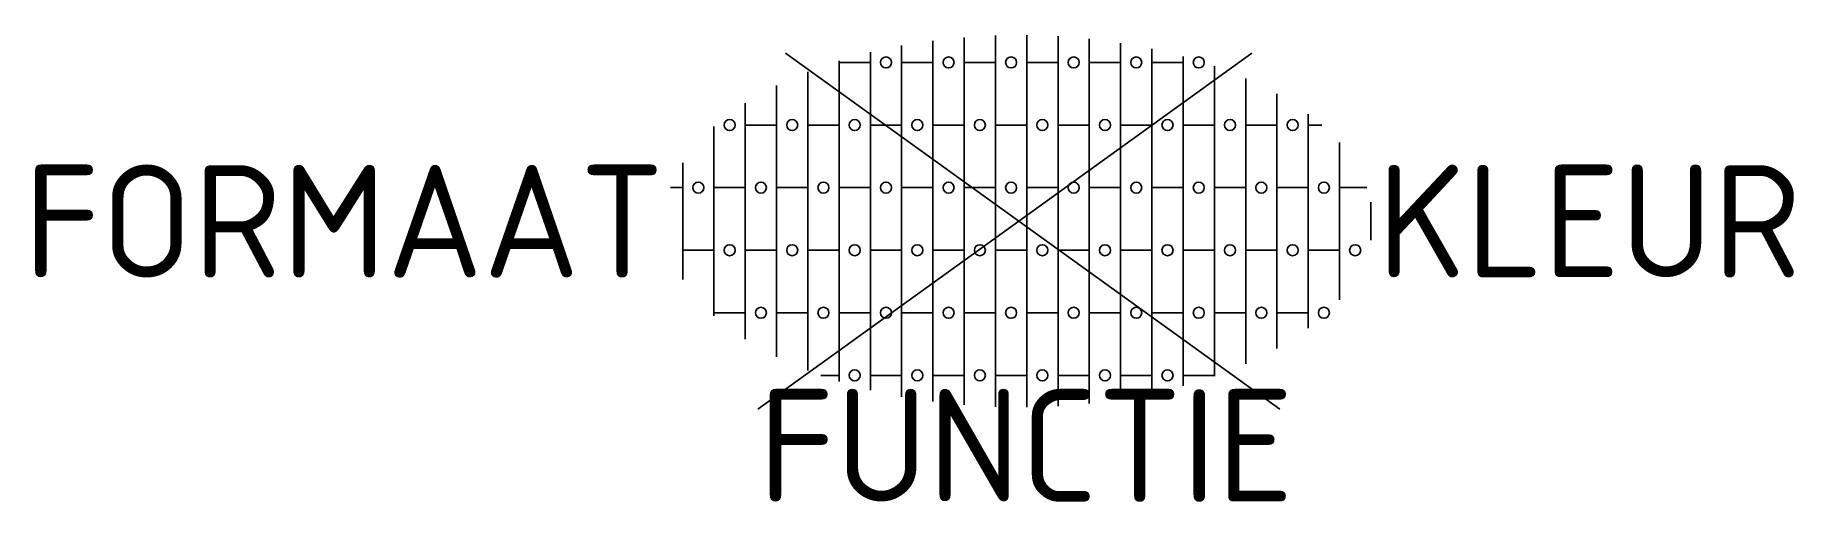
# Model space of a CAD drawing. Extents: x -15.7 to 12.4, y -4.5 to 3.
import ezdxf
from ezdxf.enums import TextEntityAlignment as Align

# ---------------------------------------------------------------- set-up
doc = ezdxf.new("R2010")
doc.units = 0
doc.styles.add('NLCS-ISO', font='NLCS-ISO.ttf')

msp = doc.modelspace()

# ---------------------------------------------------------------- linework, layer by layer
at = {"ltscale": 0.1}
for p, q in [((-1.372, -2.884), (-1.372, 2.884)), ((-0.872, -2.937), (-0.872, 2.937)), ((-0.372, -2.966), (-0.372, 2.966)), ((0.128, -2.972), (0.128, 2.972)), ((0.628, -2.954), (0.628, 2.954)), ((1.128, -2.913), (1.128, 2.913)), ((1.628, -2.847), (1.628, 2.847)), ((0, 0), (-3.728, 2.684)), ((-2.872, -2.562), (-2.872, 2.562)), ((-2.872, 2.536), (-2.372, 2.536)), ((-2.372, -2.699), (-2.372, 2.699)), ((-1.872, -2.806), (-1.872, 2.806)), ((-1.872, 2.536), (-1.372, 2.536)), ((-0.872, 2.536), (-0.372, 2.536)), ((0, 0), (3.728, 2.684)), ((0.128, 2.536), (0.628, 2.536)), ((1.128, 2.536), (1.628, 2.536)), ((2.128, -2.755), (2.128, 2.755)), ((2.128, 2.536), (2.628, 2.536)), ((2.628, -2.633), (2.628, 2.633)), ((-3.372, -2.387), (-3.372, 2.387)), ((3.128, -2.477), (3.128, 2.477)), ((3.628, -2.281), (3.628, 2.281)), ((-3.872, -2.168), (-3.872, 2.168)), ((4.128, -2.033), (4.128, 2.033)), ((-4.372, -1.887), (-4.372, 1.887)), ((4.628, -1.71), (4.628, 1.71)), ((-4.872, -1.512), (-4.872, 1.512)), ((-4.372, 1.536), (-3.872, 1.536)), ((-3.372, 1.536), (-2.872, 1.536)), ((-2.372, 1.536), (-1.872, 1.536)), ((-1.372, 1.536), (-0.872, 1.536)), ((-0.372, 1.536), (0.128, 1.536)), ((0.628, 1.536), (1.128, 1.536)), ((1.628, 1.536), (2.128, 1.536)), ((2.628, 1.536), (3.128, 1.536)), ((3.628, 1.536), (4.128, 1.536)), ((4.628, 1.536), (4.845, 1.536)), ((5.128, -1.256), (5.128, 1.256)), ((-5.372, -0.934), (-5.372, 0.934)), ((-5.566, 0.536), (-5.372, 0.536)), ((-4.872, 0.536), (-4.372, 0.536)), ((-3.872, 0.536), (-3.372, 0.536)), ((-2.872, 0.536), (-2.372, 0.536)), ((-1.872, 0.536), (-1.372, 0.536)), ((-0.872, 0.536), (-0.372, 0.536)), ((0.128, 0.536), (0.628, 0.536)), ((1.128, 0.536), (1.628, 0.536)), ((2.128, 0.536), (2.628, 0.536)), ((3.128, 0.536), (3.628, 0.536)), ((4.128, 0.536), (4.628, 0.536)), ((5.128, 0.536), (5.566, 0.536)), ((5.628, -0.305), (5.628, 0.305)), ((0, 0), (-4.172, -3.003)), ((0, 0), (4.172, -3.003)), ((-5.372, -0.464), (-4.872, -0.464)), ((-4.372, -0.464), (-3.872, -0.464)), ((-3.372, -0.464), (-2.872, -0.464)), ((-2.372, -0.464), (-1.872, -0.464)), ((-1.372, -0.464), (-0.872, -0.464)), ((-0.372, -0.464), (0.128, -0.464)), ((0.628, -0.464), (1.128, -0.464)), ((1.628, -0.464), (2.128, -0.464)), ((2.628, -0.464), (3.128, -0.464)), ((3.628, -0.464), (4.128, -0.464)), ((4.628, -0.464), (5.128, -0.464)), ((-4.872, -1.464), (-4.372, -1.464)), ((-3.872, -1.464), (-3.372, -1.464)), ((-2.872, -1.464), (-2.372, -1.464)), ((-1.872, -1.464), (-1.372, -1.464)), ((-0.872, -1.464), (-0.372, -1.464)), ((0.128, -1.464), (0.628, -1.464)), ((1.128, -1.464), (1.628, -1.464)), ((2.128, -1.464), (2.628, -1.464)), ((3.128, -1.464), (3.628, -1.464)), ((4.128, -1.464), (4.628, -1.464)), ((-3.164, -2.464), (-2.872, -2.464)), ((-2.372, -2.464), (-1.872, -2.464)), ((-1.372, -2.464), (-0.872, -2.464)), ((-0.372, -2.464), (0.128, -2.464)), ((0.628, -2.464), (1.128, -2.464)), ((1.628, -2.464), (2.128, -2.464)), ((2.628, -2.464), (3.128, -2.464))]:
    msp.add_line(p, q, dxfattribs=at)
for centre in [(-2.122, 2.536), (-1.122, 2.536), (-0.122, 2.536), (0.878, 2.536), (1.878, 2.536), (2.878, 2.536), (-4.622, 1.536), (-3.622, 1.536), (-2.622, 1.536), (-1.622, 1.536), (-0.622, 1.536), (0.378, 1.536), (1.378, 1.536), (2.378, 1.536), (3.378, 1.536), (4.378, 1.536), (-5.122, 0.536), (-4.122, 0.536), (-3.122, 0.536), (-2.122, 0.536), (-1.122, 0.536), (-0.122, 0.536), (0.878, 0.536), (1.878, 0.536), (2.878, 0.536), (3.878, 0.536), (4.878, 0.536), (-4.622, -0.464), (-3.622, -0.464), (-2.622, -0.464), (-1.622, -0.464), (-0.622, -0.464), (0.378, -0.464), (1.378, -0.464), (2.378, -0.464), (3.378, -0.464), (4.378, -0.464), (5.378, -0.464), (-4.122, -1.464), (-3.122, -1.464), (-2.122, -1.464), (-1.122, -1.464), (-0.122, -1.464), (0.878, -1.464), (1.878, -1.464), (2.878, -1.464), (3.878, -1.464), (4.878, -1.464), (-2.622, -2.464), (-1.622, -2.464), (-0.622, -2.464), (0.378, -2.464), (1.378, -2.464), (2.378, -2.464)]:
    msp.add_circle(centre, 0.0881, dxfattribs=at)

# ---------------------------------------------------------------- texts
at = {"style": 'NLCS-ISO'}
msp.add_attdef('FORMAAT', text='WF', height=1.8, dxfattribs=at).set_placement((-5.666, 0), align=Align.MIDDLE_RIGHT)
msp.add_attdef('KLEUR', text='G', height=1.8, dxfattribs=at).set_placement((5.728, 0), align=Align.MIDDLE_LEFT)
at = {"style": 'NLCS-ISO', "flags": 1}
msp.add_attdef('FUNCTIE', text='', height=1.8, dxfattribs=at).set_placement((0.116, -3.585), align=Align.MIDDLE_CENTER)

doc.saveas('drawing.dxf')
